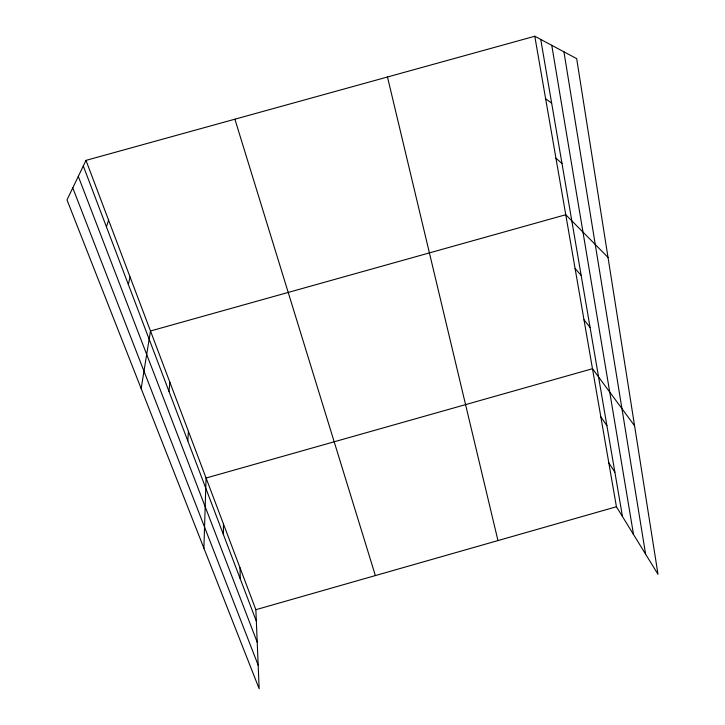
<?xml version="1.0" encoding="UTF-8"?>
<svg xmlns="http://www.w3.org/2000/svg" width="725" height="725" viewBox="0 0 725 725"><rect width="100%" height="100%" fill="white"/><g stroke="black" fill="none" stroke-linecap="round" stroke-linejoin="round"><path stroke-width="1.09" d="M223.418 534.588L223.445 523.957M203.888 548.154L206.081 478.029L592.479 368.717L634.574 425.774M187.802 440.891L188.427 431.33M168.952 391.319L169.913 382.365M141.157 388.573L150.492 330.99L565.754 214.727L608.021 257.402M128.334 284.472L130.083 277.004M106.412 226.807L108.605 220.21M85.985 160.379L66.999 199.91L259.16 688.75L255.862 609.698L85.985 160.379L534.787 36.25L576.674 58.634L658.001 574.291L616.431 506.748L534.787 36.25M255.862 609.698L616.431 506.748M545.644 98.818L551.643 103.086M555.948 158.231L561.993 163.478M575.088 268.513L581.169 275.418M583.987 319.788L590.068 327.401M600.826 416.848L606.907 425.675M608.801 462.804L614.863 472.156M72.772 187.893L258.173 665.151M78.3 176.383L257.221 642.214M83.293 165.989L256.342 621.18M234.891 119.19L375.369 575.577M387.485 76.986L497.966 540.569M540.741 39.431L622.476 516.562M551.761 45.322L633.532 534.543M563.941 51.838L645.594 554.136M240.02 567.793L240.256 578.876"/></g></svg>
